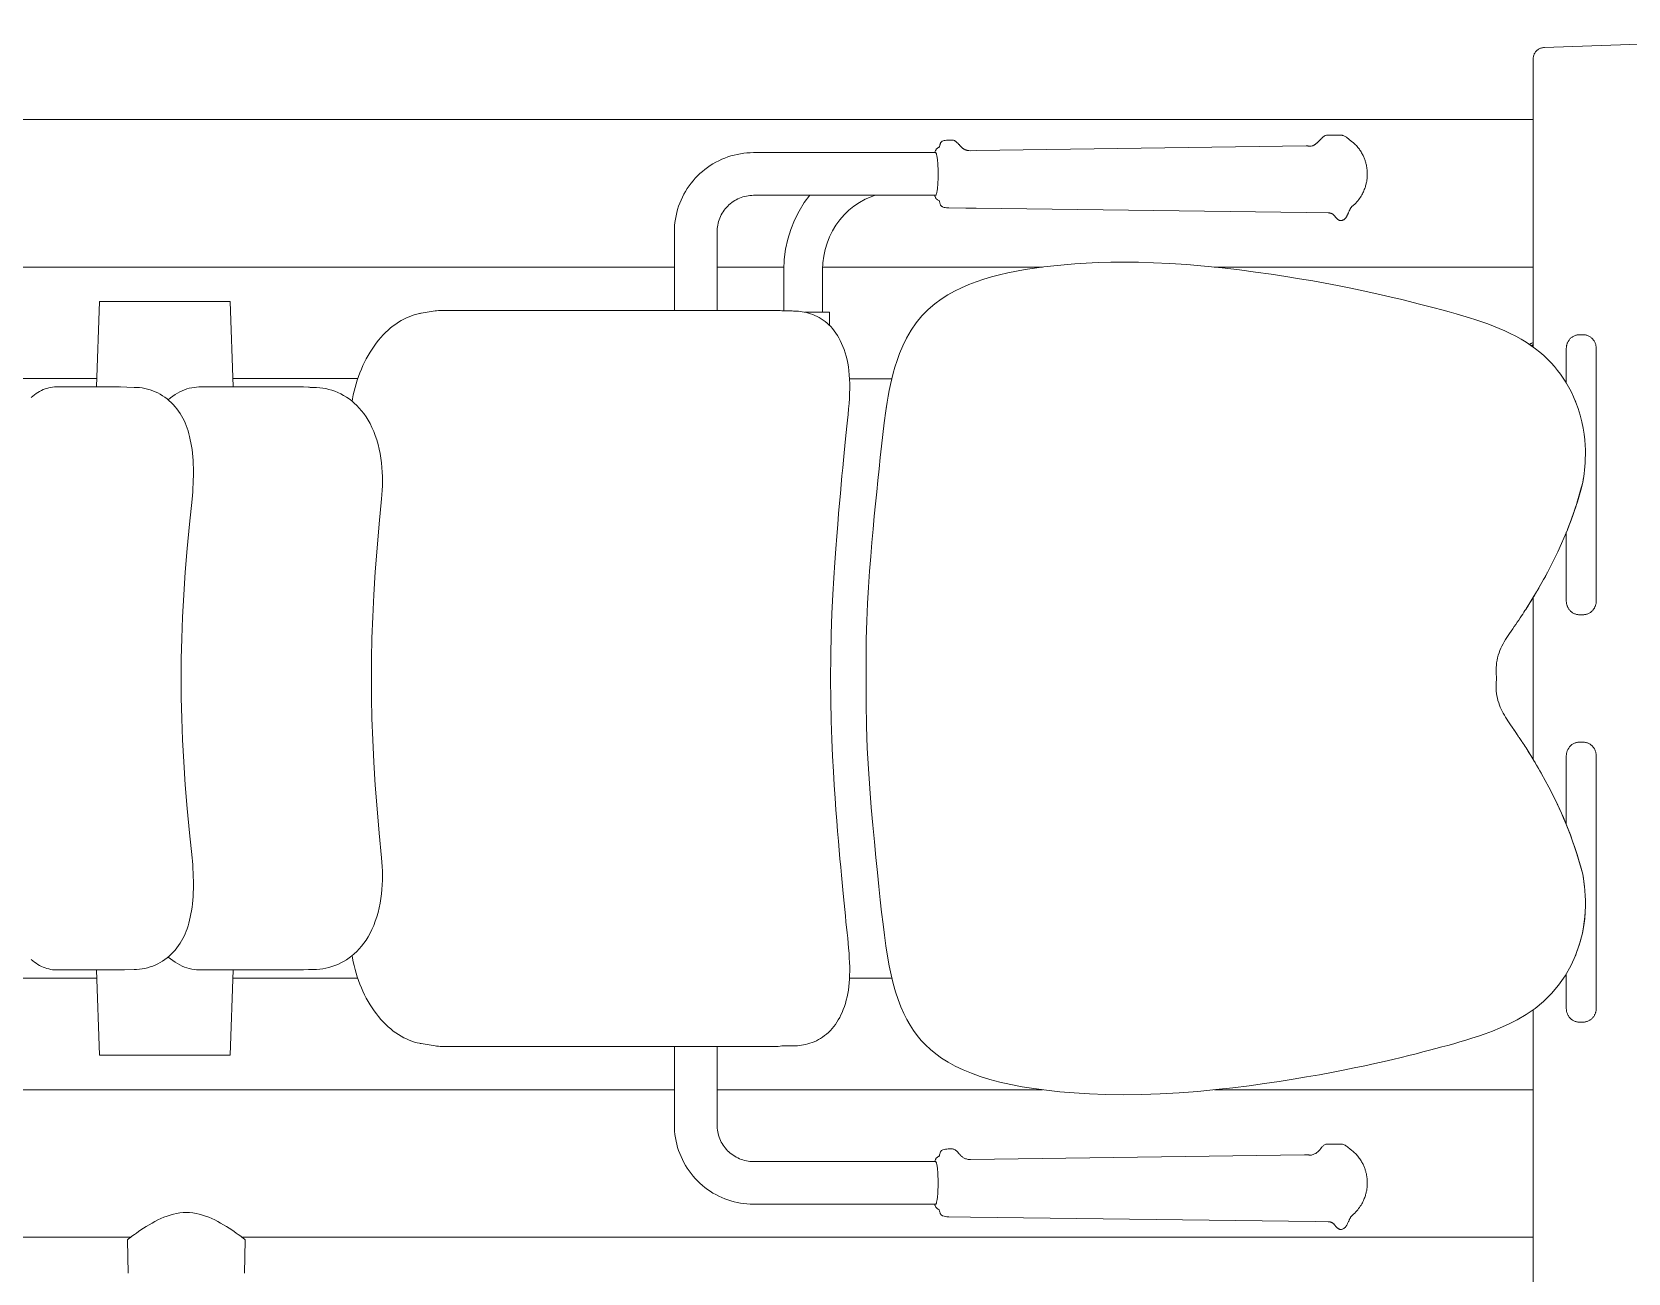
# Model space of a CAD drawing. Header units: centimetres. Extents: x 118932 to 154602, y -32682 to -23521.
# Drawn here: x 129644.9 to 129727.1, y -28450.7 to -28386.8 of the extents above; entities that cross this region are included whole.
import ezdxf

# ---------------------------------------------------------------- set-up
doc = ezdxf.new("R2010")
doc.units = ezdxf.units.CM
doc.header["$LTSCALE"] = 50
doc.header["$MEASUREMENT"] = 0
doc.layers.add('GEN_02_TF_Mobilya', color=7, linetype='Continuous', lineweight=5, true_color=0x745e3d)

# ---------------------------------------------------------------- blocks, each defined once
blk = doc.blocks.new('apor aletleri 8')
at = {"layer": 'GEN_02_TF_Mobilya'}
for p, q in [((-15.416, 13.794, -0.003), (-15.425, 13.792, -0.003)), ((4.104, 13.919, -0.003), (4.103, 13.918, -0.003)), ((-29.236, 7.3, -0.003), (-144.18, 7.302, -0.003)), ((-23.589, 7.3, -0.003), (-27.036, 7.3, -0.003)), ((-10.259, 7.3, -0.003), (-21.589, 7.3, -0.003)), ((15.017, 7.3, -0.003), (-1.42, 7.3, -0.003)), ((15.017, 3.246, -0.003), (14.963, 3.215, -0.003)), ((-58.997, 1.551, -0.003), (-144.18, 1.552, -0.003)), ((-57.765, 1.124, -0.003), (-57.781, 1.125, -0.003)), ((-45.549, 1.551, -0.003), (-51.98, 1.551, -0.003)), ((-51, 1.125, -0.003), (-51.066, 1.126, -0.003)), ((-18.026, 1.55, -0.003), (-20.209, 1.55, -0.003)), ((17.184, 0.407, -0.003), (17.208, 0.351, -0.003)), ((17.573, -3.807, -0.003), (17.573, -3.807, -0.003)), ((15.017, -9.727, -0.003), (15.017, -18.072, -0.003)), ((14.228, -16.843, -0.003), (14.303, -16.954, -0.003)), ((14.366, -17.047, -0.003), (14.298, -16.947, -0.003)), ((14.429, -17.142, -0.003), (14.36, -17.039, -0.003)), ((14.466, -17.197, -0.003), (14.515, -17.272, -0.003)), ((-59.001, -29.349, -0.003), (-144.18, -29.348, -0.003)), ((-57.765, -28.922, -0.003), (-57.781, -28.922, -0.003)), ((-53.676, -28.924, -0.003), (-53.606, -28.922, -0.003)), ((-45.549, -29.349, -0.003), (-51.985, -29.349, -0.003)), ((-51.001, -28.922, -0.003), (-51.067, -28.924, -0.003)), ((-18.026, -29.349, -0.003), (-20.209, -29.349, -0.003)), ((-57.615, -33.323, -0.003), (-58.024, -33.323, -0.003)), ((-57.533, -33.323, -0.003), (-57.635, -33.323, -0.003)), ((-57.565, -33.323, -0.003), (-57.562, -33.323, -0.003)), ((-10.257, -35.099, -0.003), (-27.036, -35.099, -0.003)), ((15.017, -35.099, -0.003), (-1.41, -35.099, -0.003)), ((3.6, -38.462, -0.003), (3.573, -38.468, -0.003)), ((15.017, -42.699, -0.003), (-51.515, -42.698, -0.003)), ((5.11, -42.299, -0.003), (5.11, -42.299, -0.003)), ((-51.348, -42.85, -0.003), (-51.387, -44.548, -0.003))]:
    blk.add_line(p, q, dxfattribs=at)
at = {"layer": 'GEN_02_TF_Mobilya', "elevation": -0.003, "flags": 128}
for points in [[(38.579, 19.422), (15.607, 18.62), (15.579, 18.619), (15.541, 18.615), (15.504, 18.609), (15.467, 18.601), (15.43, 18.591), (15.393, 18.579), (15.357, 18.564), (15.322, 18.546), (15.288, 18.526), (15.255, 18.504), (15.224, 18.48), (15.194, 18.453), (15.166, 18.425), (15.141, 18.394), (15.117, 18.362), (15.096, 18.328), (15.077, 18.292), (15.061, 18.256), (15.047, 18.218), (15.036, 18.18), (15.028, 18.142), (15.022, 18.103), (15.018, 18.065), (15.017, 18.029), (15.017, 3.178)], [(-146.731, 14.902), (15.017, 14.9)], [(4.666, 14.103), (4.558, 14.103), (4.451, 14.102), (4.414, 14.101), (4.388, 14.1), (4.361, 14.096), (4.335, 14.089), (4.31, 14.08), (4.286, 14.07), (4.264, 14.058), (4.243, 14.045), (4.223, 14.031), (4.203, 14.015), (4.184, 13.999), (4.165, 13.981), (4.144, 13.961), (4.121, 13.938), (4.103, 13.918), (4.093, 13.908), (4.084, 13.9), (4.052, 13.871)], [(5.664, 10.402), (5.766, 10.493), (5.823, 10.547), (5.877, 10.603), (5.93, 10.661), (5.979, 10.719), (6.026, 10.779), (6.07, 10.839), (6.112, 10.9), (6.15, 10.96), (6.184, 11.018), (6.216, 11.075), (6.245, 11.131), (6.271, 11.186), (6.295, 11.24), (6.317, 11.294), (6.337, 11.345), (6.354, 11.396), (6.371, 11.445), (6.385, 11.493), (6.398, 11.54), (6.41, 11.586), (6.42, 11.632), (6.43, 11.676), (6.438, 11.721), (6.445, 11.764), (6.451, 11.805), (6.456, 11.844), (6.46, 11.881), (6.463, 11.915), (6.466, 11.947), (6.468, 11.979), (6.469, 12.009), (6.47, 12.04), (6.471, 12.07), (6.471, 12.1), (6.471, 12.129), (6.47, 12.158), (6.47, 12.186), (6.468, 12.215), (6.466, 12.244), (6.464, 12.274), (6.462, 12.305), (6.458, 12.337), (6.454, 12.371), (6.45, 12.407), (6.444, 12.445), (6.437, 12.484), (6.43, 12.523), (6.422, 12.562), (6.413, 12.601), (6.403, 12.641), (6.393, 12.681), (6.381, 12.721), (6.369, 12.762), (6.355, 12.803), (6.34, 12.844), (6.325, 12.886), (6.308, 12.929), (6.29, 12.972), (6.27, 13.015), (6.25, 13.059), (6.227, 13.103), (6.204, 13.147), (6.178, 13.193), (6.15, 13.239), (6.122, 13.285), (6.091, 13.331), (6.06, 13.376), (6.026, 13.421), (5.987, 13.471), (5.947, 13.519), (5.908, 13.563), (5.867, 13.608), (5.819, 13.656), (5.766, 13.707), (5.641, 13.796), (5.604, 13.824), (5.572, 13.85), (5.542, 13.875), (5.511, 13.901), (5.482, 13.926), (5.452, 13.951), (5.422, 13.974), (5.392, 13.997), (5.361, 14.017), (5.33, 14.036), (5.299, 14.053), (5.267, 14.068), (5.234, 14.08), (5.201, 14.089), (5.167, 14.096), (5.131, 14.099), (5.111, 14.1), (4.998, 14.1), (4.886, 14.101), (4.775, 14.102), (4.714, 14.102), (4.631, 14.103), (4.53, 14.102), (4.451, 14.102)], [(-29.236, 5.071), (-29.236, 9.1), (-29.232, 9.27), (-29.222, 9.439), (-29.204, 9.608), (-29.18, 9.776), (-29.149, 9.943), (-29.111, 10.108), (-29.066, 10.271), (-29.014, 10.433), (-28.956, 10.592), (-28.892, 10.749), (-28.821, 10.903), (-28.743, 11.053), (-28.66, 11.201), (-28.571, 11.344), (-28.476, 11.484), (-28.375, 11.62), (-28.268, 11.752), (-28.157, 11.879), (-28.04, 12.001), (-27.918, 12.118), (-27.792, 12.23), (-27.661, 12.337), (-27.526, 12.438), (-27.387, 12.534), (-27.244, 12.623), (-27.097, 12.707), (-26.948, 12.784), (-26.795, 12.856), (-26.639, 12.92), (-26.481, 12.979), (-26.321, 13.03), (-26.158, 13.075), (-25.994, 13.113), (-25.829, 13.145), (-25.662, 13.169), (-25.494, 13.186), (-25.326, 13.197), (-25.158, 13.2), (-15.779, 13.2), (-15.77, 13.198), (-15.761, 13.191), (-15.752, 13.179), (-15.743, 13.162), (-15.735, 13.14), (-15.727, 13.114), (-15.719, 13.084), (-15.711, 13.049), (-15.703, 13.01), (-15.696, 12.967), (-15.689, 12.921), (-15.683, 12.87), (-15.677, 12.817), (-15.671, 12.76), (-15.666, 12.7), (-15.662, 12.646), (-15.659, 12.59), (-15.655, 12.532), (-15.653, 12.473), (-15.65, 12.413), (-15.648, 12.352), (-15.647, 12.29), (-15.645, 12.227), (-15.645, 12.164), (-15.645, 12.1), (-15.645, 12.022), (-15.646, 11.944), (-15.648, 11.866), (-15.65, 11.79), (-15.653, 11.716), (-15.657, 11.643), (-15.661, 11.573), (-15.666, 11.506), (-15.671, 11.441), (-15.677, 11.38), (-15.684, 11.322), (-15.691, 11.269), (-15.698, 11.22), (-15.706, 11.175), (-15.714, 11.135), (-15.723, 11.1), (-15.732, 11.07), (-15.741, 11.045), (-15.75, 11.025), (-15.76, 11.011), (-15.769, 11.003), (-15.779, 11), (-25.158, 11), (-25.251, 10.998), (-25.343, 10.991), (-25.435, 10.98), (-25.526, 10.964), (-25.616, 10.943), (-25.705, 10.918), (-25.793, 10.888), (-25.879, 10.855), (-25.963, 10.817), (-26.046, 10.774), (-26.126, 10.728), (-26.204, 10.678), (-26.279, 10.624), (-26.352, 10.567), (-26.422, 10.506), (-26.488, 10.441), (-26.552, 10.373), (-26.612, 10.303), (-26.668, 10.229), (-26.721, 10.153), (-26.77, 10.074), (-26.815, 9.993), (-26.857, 9.91), (-26.894, 9.825), (-26.927, 9.738), (-26.955, 9.65), (-26.98, 9.56), (-27, 9.47), (-27.015, 9.378), (-27.027, 9.286), (-27.033, 9.193), (-27.036, 9.1), (-27.036, 5.071)], [(-15.82, 13.2), (-15.812, 13.227), (-15.802, 13.254), (-15.792, 13.279), (-15.78, 13.304), (-15.768, 13.328), (-15.753, 13.35), (-15.738, 13.372), (-15.72, 13.393), (-15.7, 13.413), (-15.679, 13.431), (-15.655, 13.448), (-15.63, 13.463), (-15.603, 13.476), (-15.581, 13.484), (-15.573, 13.524), (-15.564, 13.564), (-15.555, 13.598), (-15.545, 13.628), (-15.536, 13.654), (-15.527, 13.677), (-15.518, 13.698), (-15.508, 13.716), (-15.497, 13.733), (-15.486, 13.748), (-15.472, 13.763), (-15.457, 13.775), (-15.44, 13.786), (-15.425, 13.792), (-15.425, 13.792), (-15.387, 13.806), (-15.332, 13.822), (-15.276, 13.834), (-15.217, 13.843), (-15.156, 13.848), (-15.099, 13.85), (-15.084, 13.85), (-15.021, 13.849), (-14.989, 13.849), (-14.932, 13.85), (-14.923, 13.85), (-14.897, 13.849), (-14.871, 13.844), (-14.847, 13.838), (-14.824, 13.83), (-14.802, 13.821), (-14.783, 13.811), (-14.765, 13.8), (-14.748, 13.789), (-14.733, 13.777), (-14.718, 13.765), (-14.703, 13.753), (-14.689, 13.74), (-14.675, 13.726), (-14.66, 13.712), (-14.652, 13.703), (-14.641, 13.691), (-14.641, 13.691)], [(-14.629, 13.678), (-14.635, 13.684), (-14.638, 13.687), (-14.64, 13.689), (-14.641, 13.69), (-14.64, 13.689)], [(3.498, 13.535), (3.488, 13.536), (3.478, 13.537), (3.467, 13.538), (3.455, 13.54), (3.442, 13.541), (3.427, 13.542), (3.411, 13.543), (3.395, 13.544), (3.378, 13.545), (3.36, 13.546), (3.341, 13.547), (3.323, 13.548), (-13.692, 13.306), (-13.99, 13.302), (-14.062, 13.305), (-14.098, 13.309), (-14.099, 13.309), (-14.098, 13.309), (-14.123, 13.313), (-14.145, 13.318), (-14.167, 13.323), (-14.186, 13.328), (-14.204, 13.334), (-14.219, 13.339), (-14.233, 13.344), (-14.246, 13.349), (-14.259, 13.355), (-14.27, 13.36), (-14.282, 13.366), (-14.293, 13.372), (-14.306, 13.379), (-14.319, 13.387), (-14.333, 13.397), (-14.348, 13.407), (-14.364, 13.419), (-14.381, 13.433), (-14.399, 13.447), (-14.417, 13.463), (-14.435, 13.48), (-14.454, 13.497), (-14.472, 13.515), (-14.49, 13.533), (-14.508, 13.551), (-14.525, 13.569), (-14.566, 13.612), (-14.578, 13.625), (-14.631, 13.68)], [(4.084, 13.9), (4.062, 13.88), (4.052, 13.871), (4.051, 13.87), (4.045, 13.864), (4.032, 13.851), (4.019, 13.838), (3.993, 13.812), (3.979, 13.798), (3.965, 13.783), (3.95, 13.769), (3.935, 13.754), (3.92, 13.739), (3.904, 13.725), (3.888, 13.71), (3.871, 13.695), (3.854, 13.681), (3.837, 13.666), (3.819, 13.652), (3.801, 13.639), (3.783, 13.626), (3.766, 13.614), (3.749, 13.604), (3.734, 13.594), (3.718, 13.585), (3.704, 13.577), (3.69, 13.57), (3.676, 13.564), (3.663, 13.559), (3.651, 13.554), (3.638, 13.549), (3.625, 13.545), (3.624, 13.545), (3.575, 13.532)], [(-23.594, 5.039), (-23.594, 7.175), (-23.572, 7.7), (-23.505, 8.221), (-23.395, 8.733), (-23.241, 9.233), (-23.047, 9.718), (-22.812, 10.183), (-22.538, 10.624), (-22.258, 11)], [(-21.594, 4.975), (-21.594, 7.175), (-21.58, 7.522), (-21.537, 7.866), (-21.466, 8.205), (-21.367, 8.536), (-21.241, 8.857), (-21.089, 9.166), (-20.911, 9.46), (-20.71, 9.737), (-20.487, 9.994), (-20.242, 10.231), (-19.979, 10.444), (-19.698, 10.633), (-19.403, 10.796), (-19.095, 10.931), (-18.887, 11)], [(-15.425, 10.408), (-15.426, 10.408), (-15.444, 10.417), (-15.462, 10.429), (-15.478, 10.443), (-15.491, 10.459), (-15.503, 10.476), (-15.514, 10.495), (-15.524, 10.516), (-15.534, 10.539), (-15.543, 10.566), (-15.553, 10.596), (-15.562, 10.632), (-15.572, 10.673), (-15.581, 10.717), (-15.612, 10.729), (-15.642, 10.744), (-15.671, 10.763), (-15.696, 10.784), (-15.719, 10.807), (-15.739, 10.83), (-15.756, 10.854), (-15.771, 10.879), (-15.785, 10.905), (-15.796, 10.932), (-15.807, 10.96), (-15.817, 10.99), (-15.82, 11)], [(-15.416, 10.406), (-15.425, 10.408), (-15.387, 10.394), (-15.332, 10.378), (-15.276, 10.366), (-15.217, 10.357), (-15.156, 10.352), (-15.099, 10.351), (-14.213, 10.341), (-13.692, 10.334), (3.322, 10.113), (4.451, 10.098), (4.475, 10.097), (4.499, 10.096), (4.522, 10.093), (4.545, 10.089), (4.566, 10.084), (4.586, 10.079), (4.605, 10.072), (4.623, 10.065), (4.639, 10.058), (4.655, 10.05), (4.67, 10.042), (4.683, 10.033), (4.696, 10.024), (4.708, 10.015), (4.72, 10.006), (4.73, 9.996), (4.741, 9.987), (4.751, 9.977), (4.761, 9.967), (4.77, 9.956), (4.78, 9.946), (4.789, 9.935), (4.799, 9.924), (4.808, 9.912), (4.818, 9.9), (4.847, 9.864), (4.856, 9.852), (4.866, 9.84), (4.875, 9.829), (4.885, 9.819), (4.894, 9.809), (4.903, 9.799), (4.913, 9.789), (4.922, 9.78), (4.932, 9.771), (4.942, 9.763), (4.952, 9.755), (4.963, 9.747), (4.974, 9.74), (4.985, 9.733), (4.997, 9.727), (5.009, 9.721), (5.021, 9.716), (5.035, 9.711), (5.048, 9.707), (5.063, 9.704), (5.078, 9.702), (5.094, 9.701), (5.11, 9.7), (5.111, 9.7), (5.117, 9.7), (5.142, 9.702), (5.167, 9.706), (5.19, 9.712), (5.213, 9.721), (5.234, 9.73), (5.253, 9.741), (5.27, 9.753), (5.287, 9.766), (5.303, 9.78), (5.318, 9.794), (5.332, 9.81), (5.346, 9.826), (5.36, 9.843), (5.373, 9.861), (5.385, 9.88), (5.397, 9.898), (5.408, 9.917), (5.42, 9.937), (5.43, 9.957), (5.441, 9.977), (5.452, 9.998), (5.462, 10.019), (5.472, 10.04), (5.482, 10.061), (5.491, 10.082), (5.5, 10.102), (5.509, 10.122), (5.533, 10.178), (5.541, 10.195), (5.548, 10.212), (5.556, 10.228), (5.563, 10.243), (5.57, 10.258), (5.578, 10.273), (5.586, 10.288), (5.594, 10.303), (5.603, 10.318), (5.613, 10.334), (5.623, 10.35), (5.634, 10.366), (5.646, 10.381), (5.659, 10.397), (5.664, 10.402), (5.664, 10.402)], [(17.623, -3.49), (17.573, -3.807), (17.574, -3.803), (17.599, -3.652), (17.623, -3.495), (17.644, -3.331), (17.664, -3.159), (17.681, -2.978), (17.695, -2.785), (17.705, -2.58), (17.71, -2.36), (17.709, -2.123), (17.699, -1.869), (17.679, -1.597), (17.646, -1.305), (17.596, -0.992), (17.529, -0.666), (17.441, -0.328), (17.337, 0.005), (17.222, 0.316), (17.098, 0.61), (16.969, 0.882), (16.836, 1.133), (16.701, 1.363), (16.565, 1.577), (16.426, 1.778), (16.279, 1.974), (16.118, 2.172), (15.944, 2.366), (15.761, 2.555), (15.565, 2.738), (15.357, 2.917), (15.136, 3.091), (14.901, 3.261), (14.652, 3.426), (14.391, 3.584), (14.119, 3.736), (13.84, 3.878), (13.556, 4.012), (13.269, 4.138), (12.978, 4.256), (12.681, 4.369), (12.377, 4.477), (12.063, 4.583), (11.737, 4.687), (11.4, 4.79), (11.05, 4.892), (10.685, 4.994), (10.307, 5.097), (9.916, 5.202), (9.511, 5.308), (9.09, 5.416), (8.648, 5.528), (8.184, 5.642), (7.697, 5.758), (7.188, 5.875), (6.657, 5.994), (6.105, 6.113), (5.53, 6.232), (4.932, 6.35), (4.308, 6.468), (3.657, 6.586), (2.977, 6.703), (2.265, 6.818), (1.516, 6.933), (0.717, 7.046), (-0.123, 7.155), (-1.008, 7.258), (-1.915, 7.35), (-2.825, 7.428), (-3.712, 7.488), (-4.54, 7.528), (-5.32, 7.551), (-6.052, 7.559), (-6.741, 7.553), (-7.395, 7.535), (-8.012, 7.506), (-8.598, 7.468), (-9.156, 7.422), (-9.689, 7.369), (-10.197, 7.309), (-10.684, 7.242), (-11.152, 7.17), (-11.606, 7.089), (-12.047, 7), (-12.476, 6.902), (-12.892, 6.793), (-13.295, 6.673), (-13.687, 6.542), (-14.069, 6.396), (-14.441, 6.236), (-14.799, 6.061), (-15.148, 5.867), (-15.486, 5.653), (-15.821, 5.409), (-16.16, 5.117), (-16.483, 4.788), (-16.776, 4.43), (-17.038, 4.048), (-17.27, 3.643), (-17.467, 3.238), (-17.629, 2.848), (-17.761, 2.481), (-17.866, 2.148), (-17.954, 1.836), (-18.03, 1.536), (-18.098, 1.242), (-18.16, 0.945), (-18.217, 0.643), (-18.27, 0.335), (-18.321, 0.017)], [(-59.012, 1.126), (-58.857, 5.527), (-56.441, 5.527), (-56.131, 5.527), (-55.811, 5.527), (-55.486, 5.527), (-55.162, 5.527), (-54.842, 5.527), (-54.685, 5.527), (-53.956, 5.527), (-53.7, 5.526), (-52.118, 5.526), (-51.966, 1.126)], [(-57.872, 5.527), (-57.703, 5.527), (-57.503, 5.527), (-57.391, 5.527), (-57.147, 5.527), (-57.016, 5.527), (-56.738, 5.527)], [(-42.375, -32.702), (-42.336, -32.71), (-42.297, -32.717), (-42.279, -32.72), (-42.279, -32.72), (-41.554, -32.84), (-41.554, -32.84), (-41.493, -32.849), (-41.394, -32.86), (-41.294, -32.867), (-41.206, -32.869), (-25.603, -32.869), (-25.03, -32.869), (-24.481, -32.869), (-23.964, -32.869), (-23.88, -32.866), (-23.79, -32.856), (-23.7, -32.839), (-23.695, -32.838), (-23.182, -32.838), (-23.15, -32.838), (-23.073, -32.836), (-22.989, -32.833), (-22.896, -32.828), (-22.797, -32.819), (-22.692, -32.806), (-22.584, -32.788), (-22.473, -32.766), (-22.361, -32.738), (-22.249, -32.705), (-22.137, -32.667), (-22.025, -32.623), (-21.916, -32.573), (-21.807, -32.517), (-21.7, -32.455), (-21.595, -32.387), (-21.491, -32.311), (-21.39, -32.23), (-21.292, -32.141), (-21.197, -32.047), (-21.106, -31.948), (-21.019, -31.843), (-20.937, -31.733), (-20.859, -31.619), (-20.786, -31.499), (-20.716, -31.375), (-20.65, -31.245), (-20.588, -31.109), (-20.529, -30.965), (-20.475, -30.815), (-20.424, -30.655), (-20.377, -30.489), (-20.335, -30.315), (-20.299, -30.138), (-20.27, -29.961), (-20.245, -29.781), (-20.226, -29.596), (-20.211, -29.403), (-20.203, -29.2), (-20.199, -28.989), (-20.201, -28.768), (-20.208, -28.539), (-20.22, -28.302), (-20.236, -28.059), (-20.255, -27.809), (-20.278, -27.551), (-20.304, -27.286), (-20.331, -27.012), (-20.391, -26.436), (-20.422, -26.132), (-20.454, -25.816), (-20.487, -25.489), (-20.521, -25.148), (-20.555, -24.794), (-20.59, -24.423), (-20.627, -24.036), (-20.664, -23.63), (-20.702, -23.204), (-20.742, -22.755), (-20.782, -22.281), (-20.823, -21.778), (-20.866, -21.245), (-20.909, -20.674), (-20.953, -20.064), (-20.997, -19.404), (-21.041, -18.691), (-21.083, -17.909), (-21.122, -17.046), (-21.155, -16.093), (-21.179, -15.036), (-21.187, -13.9), (-21.179, -12.74), (-21.153, -11.622), (-21.114, -10.555), (-21.066, -9.57), (-21.017, -8.708), (-20.966, -7.932), (-20.916, -7.22), (-20.867, -6.567), (-20.818, -5.961), (-20.772, -5.397), (-20.726, -4.87), (-20.682, -4.374), (-20.64, -3.907), (-20.599, -3.465), (-20.559, -3.046), (-20.52, -2.647), (-20.482, -2.267), (-20.446, -1.904), (-20.411, -1.556), (-20.376, -1.223), (-20.343, -0.902), (-20.311, -0.593), (-20.282, -0.296), (-20.256, -0.009), (-20.235, 0.267), (-20.218, 0.533), (-20.206, 0.791), (-20.2, 1.041), (-20.2, 1.284), (-20.207, 1.518), (-20.221, 1.742), (-20.241, 1.955), (-20.268, 2.154), (-20.3, 2.344), (-20.337, 2.528), (-20.381, 2.706), (-20.431, 2.882), (-20.487, 3.052), (-20.548, 3.215), (-20.614, 3.37), (-20.684, 3.515), (-20.757, 3.652), (-20.834, 3.781), (-20.915, 3.903), (-21, 4.019), (-21.088, 4.129), (-21.18, 4.231), (-21.274, 4.326), (-21.368, 4.412), (-21.464, 4.492), (-21.562, 4.566), (-21.664, 4.635), (-21.771, 4.698), (-21.879, 4.757), (-21.99, 4.809), (-22.102, 4.855), (-22.213, 4.895), (-22.324, 4.929), (-22.433, 4.958), (-22.539, 4.981), (-22.644, 5), (-22.745, 5.014), (-22.842, 5.025), (-22.934, 5.032), (-23.02, 5.036), (-23.1, 5.038), (-23.173, 5.039), (-23.694, 5.039), (-23.699, 5.041), (-23.789, 5.058), (-23.88, 5.067), (-23.964, 5.07), (-24.481, 5.07), (-25.03, 5.07), (-25.603, 5.07), (-28.858, 5.07), (-41.206, 5.07), (-41.29, 5.069), (-41.386, 5.063), (-41.483, 5.052), (-41.553, 5.042), (-42.279, 4.922)], [(-22.513, 4.975), (-21.244, 4.975), (-21.244, 4.296)], [(-42.374, 4.904), (-42.336, 4.912), (-42.297, 4.919), (-42.279, 4.922), (-42.364, 4.906), (-42.498, 4.876), (-42.634, 4.839), (-42.771, 4.794), (-42.908, 4.742), (-43.044, 4.683), (-43.181, 4.615), (-43.317, 4.541), (-43.453, 4.458), (-43.588, 4.368), (-43.721, 4.27), (-43.853, 4.165), (-43.983, 4.052), (-44.111, 3.932), (-44.236, 3.805), (-44.358, 3.672), (-44.477, 3.532), (-44.592, 3.386), (-44.703, 3.234), (-44.811, 3.078), (-44.914, 2.916), (-45.013, 2.749), (-45.108, 2.578), (-45.197, 2.403), (-45.282, 2.225), (-45.362, 2.043), (-45.437, 1.858), (-45.507, 1.671), (-45.572, 1.482), (-45.632, 1.29), (-45.687, 1.097), (-45.736, 0.903), (-45.78, 0.709), (-45.819, 0.514), (-45.841, 0.387)], [(15.017, 3.423), (14.858, 3.336), (14.82, 3.314)], [(14.823, 3.311), (14.902, 3.357), (15.017, 3.419)], [(14.913, 3.25), (14.967, 3.281), (15.017, 3.308)], [(16.726, -6.367), (16.726, -9.9), (16.726, -9.933), (16.728, -9.966), (16.732, -9.998), (16.737, -10.03), (16.743, -10.062), (16.75, -10.093), (16.758, -10.123), (16.768, -10.153), (16.779, -10.183), (16.791, -10.211), (16.804, -10.24), (16.819, -10.268), (16.836, -10.296), (16.854, -10.324), (16.873, -10.351), (16.894, -10.377), (16.916, -10.402), (16.941, -10.427), (16.966, -10.451), (16.993, -10.474), (17.022, -10.495), (17.052, -10.515), (17.083, -10.533), (17.115, -10.55), (17.148, -10.564), (17.182, -10.577), (17.217, -10.589), (17.252, -10.598), (17.287, -10.605), (17.323, -10.61), (17.359, -10.613), (17.395, -10.614), (17.595, -10.614), (17.63, -10.613), (17.665, -10.61), (17.7, -10.605), (17.735, -10.598), (17.77, -10.59), (17.804, -10.579), (17.837, -10.567), (17.87, -10.552), (17.902, -10.536), (17.933, -10.518), (17.963, -10.499), (17.991, -10.478), (18.019, -10.456), (18.045, -10.432), (18.069, -10.408), (18.092, -10.382), (18.114, -10.356), (18.133, -10.329), (18.152, -10.302), (18.169, -10.274), (18.184, -10.245), (18.199, -10.216), (18.211, -10.186), (18.223, -10.156), (18.233, -10.126), (18.242, -10.095), (18.249, -10.064), (18.255, -10.032), (18.26, -9.999), (18.264, -9.967), (18.266, -9.933), (18.267, -9.9), (18.267, 3.1), (18.266, 3.136), (18.263, 3.171), (18.259, 3.206), (18.254, 3.241), (18.247, 3.275), (18.238, 3.308), (18.228, 3.34), (18.217, 3.373), (18.204, 3.404), (18.189, 3.435), (18.173, 3.466), (18.156, 3.496), (18.136, 3.526), (18.115, 3.554), (18.093, 3.582), (18.068, 3.609), (18.042, 3.635), (18.014, 3.66), (17.985, 3.684), (17.954, 3.705), (17.922, 3.725), (17.888, 3.744), (17.854, 3.76), (17.818, 3.774), (17.782, 3.786), (17.745, 3.796), (17.708, 3.804), (17.67, 3.81), (17.633, 3.813), (17.595, 3.814), (17.395, 3.814), (17.359, 3.813), (17.323, 3.81), (17.286, 3.805), (17.251, 3.798), (17.215, 3.788), (17.18, 3.777), (17.146, 3.764), (17.113, 3.749), (17.081, 3.732), (17.049, 3.713), (17.019, 3.693), (16.989, 3.671), (16.962, 3.647), (16.935, 3.622), (16.911, 3.596), (16.888, 3.57), (16.867, 3.542), (16.848, 3.515), (16.83, 3.486), (16.814, 3.458), (16.799, 3.429), (16.786, 3.401), (16.775, 3.372), (16.765, 3.343), (16.756, 3.314), (16.748, 3.285), (16.741, 3.255), (16.736, 3.224), (16.731, 3.193), (16.728, 3.162), (16.726, 3.131), (16.726, 3.1), (16.726, 1.321)], [(-59.377, -28.922), (-59.447, -28.924), (-57.848, -28.924), (-57.781, -28.923), (-57.765, -28.922), (-57.574, -28.913), (-57.066, -28.899), (-56.943, -28.896), (-56.802, -28.886), (-56.662, -28.868), (-56.523, -28.843), (-56.385, -28.811), (-56.249, -28.772), (-56.114, -28.725), (-55.983, -28.672), (-55.854, -28.612), (-55.728, -28.545), (-55.605, -28.471), (-55.487, -28.391), (-55.372, -28.305), (-55.261, -28.213), (-55.155, -28.115), (-55.054, -28.012), (-54.957, -27.903), (-54.865, -27.789), (-54.78, -27.672), (-54.7, -27.552), (-54.628, -27.432), (-54.561, -27.31), (-54.5, -27.188), (-54.444, -27.063), (-54.391, -26.933), (-54.341, -26.798), (-54.295, -26.658), (-54.252, -26.512), (-54.212, -26.361), (-54.176, -26.203), (-54.143, -26.04), (-54.114, -25.87), (-54.089, -25.695), (-54.067, -25.513), (-54.049, -25.326), (-54.035, -25.134), (-54.024, -24.938), (-54.018, -24.737), (-54.015, -24.534), (-54.016, -24.33), (-54.021, -24.125), (-54.029, -23.92), (-54.04, -23.716), (-54.054, -23.515), (-54.071, -23.319), (-54.089, -23.138), (-54.221, -21.855), (-54.338, -20.601), (-54.436, -19.382), (-54.516, -18.201), (-54.577, -17.061), (-54.619, -15.962), (-54.643, -14.902), (-54.651, -13.899), (-54.643, -12.894), (-54.619, -11.835), (-54.576, -10.735), (-54.516, -9.595), (-54.436, -8.414), (-54.338, -7.195), (-54.221, -5.942), (-54.089, -4.66), (-54.071, -4.478), (-54.054, -4.281), (-54.04, -4.08), (-54.029, -3.877), (-54.021, -3.672), (-54.016, -3.467), (-54.015, -3.262), (-54.018, -3.06), (-54.024, -2.859), (-54.035, -2.663), (-54.049, -2.471), (-54.067, -2.284), (-54.089, -2.102), (-54.114, -1.927), (-54.143, -1.757), (-54.176, -1.594), (-54.212, -1.437), (-54.252, -1.285), (-54.295, -1.139), (-54.341, -0.999), (-54.391, -0.864), (-54.444, -0.734), (-54.5, -0.61), (-54.561, -0.487), (-54.628, -0.366), (-54.7, -0.245), (-54.78, -0.125), (-54.865, -0.008), (-54.957, 0.105), (-55.054, 0.214), (-55.155, 0.317), (-55.261, 0.415), (-55.372, 0.507), (-55.486, 0.593), (-55.605, 0.673), (-55.728, 0.747), (-55.853, 0.814), (-55.982, 0.874), (-56.114, 0.928), (-56.248, 0.974), (-56.385, 1.014), (-56.522, 1.046), (-56.662, 1.07), (-56.802, 1.088), (-56.943, 1.098), (-57.066, 1.101), (-57.828, 1.126), (-57.847, 1.127), (-61.057, 1.127), (-61.077, 1.126), (-61.176, 1.122), (-61.273, 1.112), (-61.37, 1.097), (-61.467, 1.077), (-61.563, 1.051), (-61.658, 1.02), (-61.753, 0.984), (-61.847, 0.942), (-61.94, 0.895), (-62.031, 0.842), (-62.121, 0.784), (-62.209, 0.721), (-62.294, 0.654), (-62.377, 0.582)], [(-62.377, -28.38), (-62.295, -28.451), (-62.209, -28.518), (-62.122, -28.581), (-62.032, -28.639), (-61.94, -28.692), (-61.847, -28.739), (-61.753, -28.781), (-61.658, -28.818), (-61.563, -28.849), (-61.467, -28.874), (-61.371, -28.894), (-61.274, -28.91), (-61.176, -28.919), (-61.078, -28.924), (-61.057, -28.924), (-59.447, -28.924)], [(-55.317, -28.259), (-55.201, -28.354), (-55.083, -28.443), (-54.964, -28.524), (-54.843, -28.598), (-54.721, -28.664), (-54.598, -28.723), (-54.475, -28.773), (-54.351, -28.817), (-54.227, -28.852), (-54.104, -28.881), (-53.983, -28.902), (-53.863, -28.916), (-53.745, -28.923), (-53.681, -28.924), (-51.001, -28.924), (-48.465, -28.924), (-48.449, -28.924), (-48.419, -28.924), (-48.389, -28.923), (-48.35, -28.921), (-48.085, -28.908), (-48.039, -28.905), (-47.994, -28.899), (-47.808, -28.899), (-47.668, -28.895), (-47.507, -28.884), (-47.348, -28.864), (-47.189, -28.835), (-47.032, -28.798), (-46.877, -28.752), (-46.723, -28.698), (-46.572, -28.636), (-46.423, -28.565), (-46.277, -28.486), (-46.134, -28.399), (-45.995, -28.304), (-45.86, -28.2), (-45.728, -28.088), (-45.599, -27.967), (-45.474, -27.836), (-45.353, -27.695), (-45.236, -27.545), (-45.123, -27.384), (-45.016, -27.212), (-44.914, -27.029), (-44.817, -26.836), (-44.728, -26.631), (-44.645, -26.417), (-44.569, -26.191), (-44.502, -25.958), (-44.445, -25.722), (-44.397, -25.484), (-44.357, -25.246), (-44.326, -25.008), (-44.303, -24.77), (-44.286, -24.533), (-44.277, -24.297), (-44.274, -24.062), (-44.277, -23.828), (-44.286, -23.597), (-44.301, -23.367), (-44.32, -23.154), (-44.444, -21.869), (-44.554, -20.613), (-44.646, -19.392), (-44.721, -18.208), (-44.778, -17.067), (-44.818, -15.965), (-44.841, -14.904), (-44.848, -13.899), (-44.841, -12.893), (-44.818, -11.831), (-44.778, -10.73), (-44.721, -9.588), (-44.646, -8.405), (-44.554, -7.184), (-44.444, -5.928), (-44.32, -4.644), (-44.301, -4.429), (-44.286, -4.2), (-44.277, -3.969), (-44.274, -3.735), (-44.277, -3.5), (-44.286, -3.264), (-44.302, -3.027), (-44.326, -2.789), (-44.357, -2.551), (-44.397, -2.313), (-44.445, -2.075), (-44.502, -1.839), (-44.569, -1.606), (-44.645, -1.381), (-44.728, -1.166), (-44.817, -0.962), (-44.914, -0.768), (-45.016, -0.586), (-45.123, -0.414), (-45.236, -0.253), (-45.353, -0.102), (-45.474, 0.038), (-45.599, 0.169), (-45.728, 0.29), (-45.86, 0.402), (-45.995, 0.506), (-46.134, 0.601), (-46.277, 0.689), (-46.423, 0.768), (-46.571, 0.838), (-46.723, 0.9), (-46.876, 0.954), (-47.032, 1), (-47.189, 1.037), (-47.347, 1.066), (-47.507, 1.086), (-47.668, 1.098), (-47.807, 1.101), (-47.994, 1.101), (-48.04, 1.107), (-48.084, 1.11), (-48.35, 1.123)], [(-48.46, 1.126), (-51.066, 1.126), (-53.681, 1.126), (-53.744, 1.125), (-53.862, 1.118), (-53.982, 1.104), (-54.104, 1.083), (-54.227, 1.055), (-54.351, 1.019), (-54.474, 0.976), (-54.598, 0.925), (-54.721, 0.866), (-54.843, 0.8), (-54.964, 0.727), (-55.083, 0.646), (-55.201, 0.557), (-55.316, 0.461)], [(-19.353, -13.899), (-19.358, -12.866), (-19.345, -11.879), (-19.318, -10.937), (-19.279, -10.04), (-19.231, -9.188), (-19.177, -8.379), (-19.119, -7.614), (-19.058, -6.887), (-18.996, -6.198), (-18.934, -5.539), (-18.871, -4.904), (-18.808, -4.29), (-18.746, -3.69), (-18.685, -3.099), (-18.623, -2.512), (-18.56, -1.924), (-18.494, -1.324), (-18.422, -0.721), (-18.34, -0.115), (-18.269, 0.335)], [(16.783, -6.226), (16.859, -6.034), (16.968, -5.745), (17.078, -5.442), (17.186, -5.124), (17.294, -4.79), (17.4, -4.44), (17.503, -4.073), (17.521, -4.007), (17.538, -3.941), (17.555, -3.874), (17.573, -3.808), (17.496, -4.071), (17.21, -5.051), (16.778, -6.24), (16.287, -7.373), (15.75, -8.442), (15.19, -9.434), (14.651, -10.32), (14.65, -10.323)], [(14.652, -10.318), (14.757, -10.15), (14.815, -10.056), (14.876, -9.957), (14.941, -9.853), (15.008, -9.743), (15.078, -9.627), (15.151, -9.505), (15.226, -9.377), (15.305, -9.243), (15.386, -9.102), (15.469, -8.955), (15.555, -8.801), (15.644, -8.639), (15.734, -8.471), (15.747, -8.448)], [(14.182, -16.777), (14.118, -16.683), (14.051, -16.586), (13.928, -16.408), (13.854, -16.299), (13.783, -16.194), (13.716, -16.093), (13.652, -15.994), (13.591, -15.896), (13.532, -15.796), (13.475, -15.694), (13.421, -15.591), (13.37, -15.487), (13.323, -15.38), (13.279, -15.271), (13.24, -15.158), (13.205, -15.043), (13.175, -14.923), (13.15, -14.8), (13.131, -14.675), (13.118, -14.551), (13.11, -14.427), (13.109, -14.306), (13.111, -14.189), (13.118, -14.081), (13.126, -13.984), (13.136, -13.9), (13.125, -13.804), (13.116, -13.699), (13.11, -13.584), (13.109, -13.464), (13.112, -13.341), (13.121, -13.215), (13.136, -13.087), (13.157, -12.959), (13.185, -12.833), (13.219, -12.708), (13.259, -12.585), (13.304, -12.465), (13.354, -12.348), (13.408, -12.234), (13.466, -12.122), (13.528, -12.011), (13.593, -11.901), (13.66, -11.793), (13.729, -11.686), (13.803, -11.576), (13.88, -11.462), (13.961, -11.345), (14.041, -11.228), (14.12, -11.113), (14.198, -11), (14.274, -10.889), (14.346, -10.782), (14.414, -10.68), (14.479, -10.583), (14.54, -10.491), (14.596, -10.404), (14.65, -10.323)], [(-19.357, -15.094), (-19.353, -13.899), (-19.356, -15.157), (-19.334, -16.354), (-19.292, -17.487), (-19.235, -18.56), (-19.166, -19.578), (-19.09, -20.543), (-19.01, -21.458), (-18.928, -22.322), (-18.846, -23.137), (-18.768, -23.904), (-18.693, -24.625), (-18.622, -25.305), (-18.553, -25.948), (-18.484, -26.557), (-18.414, -27.135), (-18.34, -27.685), (-18.258, -28.209), (-18.168, -28.707), (-18.068, -29.18), (-17.957, -29.627), (-17.835, -30.051), (-17.702, -30.448), (-17.56, -30.818), (-17.41, -31.161), (-17.252, -31.477), (-17.085, -31.77), (-16.909, -32.046), (-16.719, -32.306), (-16.513, -32.554), (-16.289, -32.792), (-16.042, -33.023), (-15.77, -33.247), (-15.465, -33.466), (-15.129, -33.677), (-14.76, -33.88), (-14.36, -34.071), (-13.93, -34.25), (-13.47, -34.415), (-12.98, -34.567), (-12.458, -34.705), (-11.905, -34.829), (-11.32, -34.941), (-10.706, -35.039), (-10.056, -35.126), (-9.367, -35.201), (-8.632, -35.264), (-7.838, -35.314), (-6.994, -35.347), (-6.098, -35.358), (-5.164, -35.347), (-4.197, -35.312), (-3.223, -35.256), (-2.264, -35.181), (-1.333, -35.092), (-0.454, -34.994), (0.383, -34.889), (1.177, -34.781), (1.933, -34.669), (2.655, -34.555), (3.343, -34.44), (4, -34.324), (4.628, -34.207), (5.227, -34.091), (5.798, -33.976), (6.34, -33.862), (6.853, -33.75), (7.335, -33.641), (7.788, -33.536), (8.211, -33.434), (8.608, -33.337), (8.983, -33.243), (9.337, -33.153), (9.675, -33.065), (9.999, -32.979), (10.314, -32.894), (10.622, -32.81), (10.927, -32.725), (11.233, -32.637), (11.544, -32.545), (11.865, -32.446), (12.199, -32.338), (12.551, -32.216), (12.924, -32.077), (13.321, -31.915), (13.748, -31.722), (14.195, -31.493), (14.656, -31.223), (15.113, -30.908), (15.552, -30.549), (15.962, -30.146), (16.329, -29.709), (16.658, -29.232), (16.953, -28.711), (17.208, -28.151), (17.275, -27.976), (17.341, -27.791), (17.404, -27.596), (17.464, -27.391), (17.519, -27.174), (17.57, -26.945), (17.614, -26.705), (17.651, -26.452), (17.68, -26.187), (17.7, -25.909), (17.709, -25.635), (17.709, -25.351), (17.699, -25.087), (17.683, -24.841), (17.661, -24.611), (17.635, -24.396), (17.606, -24.191), (17.573, -23.997)], [(14.244, -16.867), (14.155, -16.737), (14.081, -16.628), (14.005, -16.518)], [(14.562, -17.343), (14.49, -17.233), (14.414, -17.119)], [(16.725, -29.12), (16.725, -30.899), (16.726, -30.933), (16.728, -30.965), (16.732, -30.998), (16.736, -31.03), (16.742, -31.062), (16.75, -31.093), (16.758, -31.123), (16.768, -31.153), (16.779, -31.182), (16.791, -31.211), (16.804, -31.239), (16.819, -31.268), (16.836, -31.296), (16.853, -31.323), (16.873, -31.35), (16.894, -31.376), (16.916, -31.402), (16.94, -31.427), (16.966, -31.451), (16.993, -31.473), (17.022, -31.494), (17.051, -31.514), (17.082, -31.533), (17.114, -31.549), (17.148, -31.564), (17.182, -31.577), (17.216, -31.588), (17.252, -31.597), (17.287, -31.604), (17.323, -31.61), (17.359, -31.613), (17.395, -31.614), (17.595, -31.614), (17.63, -31.613), (17.665, -31.61), (17.7, -31.605), (17.735, -31.598), (17.77, -31.589), (17.804, -31.579), (17.837, -31.566), (17.87, -31.552), (17.902, -31.536), (17.933, -31.518), (17.962, -31.499), (17.991, -31.478), (18.018, -31.456), (18.044, -31.432), (18.069, -31.408), (18.092, -31.382), (18.113, -31.356), (18.133, -31.329), (18.152, -31.301), (18.169, -31.273), (18.184, -31.245), (18.198, -31.215), (18.211, -31.186), (18.222, -31.156), (18.233, -31.125), (18.241, -31.095), (18.249, -31.063), (18.255, -31.031), (18.26, -30.999), (18.263, -30.966), (18.266, -30.933), (18.266, -30.899), (18.266, -17.9), (18.266, -17.864), (18.263, -17.828), (18.259, -17.793), (18.254, -17.759), (18.247, -17.725), (18.238, -17.692), (18.228, -17.659), (18.217, -17.627), (18.204, -17.595), (18.189, -17.564), (18.173, -17.534), (18.156, -17.503), (18.136, -17.474), (18.115, -17.445), (18.092, -17.417), (18.068, -17.39), (18.042, -17.364), (18.014, -17.339), (17.984, -17.316), (17.953, -17.294), (17.921, -17.274), (17.888, -17.256), (17.853, -17.24), (17.818, -17.225), (17.781, -17.213), (17.745, -17.203), (17.707, -17.195), (17.67, -17.19), (17.632, -17.187), (17.595, -17.185), (17.395, -17.185), (17.359, -17.187), (17.322, -17.19), (17.286, -17.195), (17.25, -17.202), (17.215, -17.211), (17.18, -17.222), (17.146, -17.236), (17.113, -17.251), (17.08, -17.268), (17.049, -17.286), (17.018, -17.307), (16.989, -17.329), (16.961, -17.353), (16.935, -17.378), (16.911, -17.403), (16.888, -17.43), (16.867, -17.457), (16.847, -17.485), (16.83, -17.513), (16.814, -17.542), (16.799, -17.57), (16.786, -17.599), (16.775, -17.628), (16.765, -17.656), (16.756, -17.685), (16.748, -17.715), (16.741, -17.745), (16.735, -17.776), (16.731, -17.806), (16.728, -17.837), (16.726, -17.868), (16.726, -17.9), (16.726, -21.432)], [(14.546, -17.319), (14.603, -17.405), (14.65, -17.477)], [(17.573, -23.993), (17.274, -22.944), (16.937, -21.971), (16.576, -21.073), (16.201, -20.249), (15.831, -19.509), (15.451, -18.812), (15.047, -18.123), (14.651, -17.479)], [(14.653, -17.482), (14.766, -17.663), (14.829, -17.765), (14.896, -17.873), (14.966, -17.987), (15.039, -18.108), (15.116, -18.235), (15.195, -18.37), (15.278, -18.511), (15.364, -18.659), (15.447, -18.805)], [(16.193, -20.232), (16.253, -20.357), (16.363, -20.593), (16.474, -20.841), (16.588, -21.101), (16.703, -21.375), (16.818, -21.662), (16.935, -21.964), (17.051, -22.282), (17.166, -22.616), (17.281, -22.967), (17.393, -23.337), (17.503, -23.726), (17.521, -23.792), (17.538, -23.859), (17.555, -23.925), (17.572, -23.991), (17.628, -24.34), (17.665, -24.652)], [(17.16, -28.267), (17.323, -27.843), (17.456, -27.421), (17.555, -27.016), (17.625, -26.632), (17.672, -26.274), (17.698, -25.942), (17.709, -25.635)], [(-45.842, -28.185), (-45.819, -28.312), (-45.78, -28.507), (-45.736, -28.702), (-45.687, -28.896), (-45.632, -29.089), (-45.572, -29.281), (-45.507, -29.47), (-45.437, -29.658), (-45.362, -29.843), (-45.282, -30.024), (-45.197, -30.203), (-45.107, -30.378), (-45.012, -30.549), (-44.913, -30.716), (-44.81, -30.878), (-44.702, -31.035), (-44.591, -31.186), (-44.475, -31.332), (-44.356, -31.472), (-44.234, -31.606), (-44.108, -31.733), (-43.98, -31.853), (-43.85, -31.966), (-43.718, -32.071), (-43.585, -32.168), (-43.45, -32.258), (-43.314, -32.341), (-43.178, -32.415), (-43.041, -32.482), (-42.904, -32.542), (-42.767, -32.594), (-42.631, -32.638), (-42.495, -32.675), (-42.36, -32.705), (-42.279, -32.72)], [(-59.016, -28.924), (-58.862, -33.323), (-57.682, -33.323), (-57.627, -33.324)], [(-57.442, -33.324), (-52.124, -33.324), (-51.97, -28.924)], [(15.017, -30.974), (15.017, -45.828)], [(-29.236, -32.869), (-29.236, -36.899), (-29.233, -37.068), (-29.222, -37.238), (-29.205, -37.406), (-29.18, -37.574), (-29.149, -37.741), (-29.111, -37.906), (-29.066, -38.069), (-29.015, -38.231), (-28.957, -38.39), (-28.892, -38.547), (-28.821, -38.701), (-28.744, -38.851), (-28.661, -38.999), (-28.571, -39.143), (-28.476, -39.283), (-28.375, -39.418), (-28.269, -39.55), (-28.157, -39.677), (-28.041, -39.799), (-27.919, -39.916), (-27.793, -40.029), (-27.662, -40.135), (-27.527, -40.237), (-27.387, -40.332), (-27.244, -40.422), (-27.098, -40.505), (-26.948, -40.583), (-26.795, -40.654), (-26.64, -40.719), (-26.481, -40.777), (-26.321, -40.829), (-26.159, -40.874), (-25.995, -40.912), (-25.829, -40.943), (-25.662, -40.967), (-25.495, -40.985), (-25.327, -40.995), (-25.159, -40.999), (-15.779, -40.999), (-15.77, -40.996), (-15.762, -40.989), (-15.753, -40.977), (-15.744, -40.96), (-15.736, -40.939), (-15.727, -40.913), (-15.719, -40.883), (-15.711, -40.848), (-15.704, -40.809), (-15.697, -40.766), (-15.69, -40.719), (-15.684, -40.669), (-15.678, -40.615), (-15.672, -40.559), (-15.667, -40.499), (-15.663, -40.445), (-15.659, -40.389), (-15.656, -40.331), (-15.653, -40.272), (-15.651, -40.212), (-15.649, -40.15), (-15.647, -40.088), (-15.646, -40.026), (-15.645, -39.962), (-15.645, -39.899), (-15.645, -39.82), (-15.647, -39.742), (-15.648, -39.665), (-15.651, -39.589), (-15.654, -39.514), (-15.657, -39.442), (-15.662, -39.372), (-15.666, -39.304), (-15.672, -39.24), (-15.678, -39.179), (-15.684, -39.121), (-15.691, -39.068), (-15.699, -39.018), (-15.707, -38.974), (-15.715, -38.933), (-15.724, -38.898), (-15.732, -38.868), (-15.741, -38.843), (-15.751, -38.824), (-15.76, -38.81), (-15.77, -38.802), (-15.779, -38.799), (-25.159, -38.799), (-25.251, -38.796), (-25.343, -38.79), (-25.435, -38.778), (-25.526, -38.762), (-25.617, -38.741), (-25.706, -38.716), (-25.794, -38.687), (-25.88, -38.653), (-25.964, -38.615), (-26.047, -38.573), (-26.127, -38.527), (-26.205, -38.477), (-26.28, -38.423), (-26.353, -38.365), (-26.422, -38.304), (-26.489, -38.24), (-26.552, -38.172), (-26.612, -38.101), (-26.669, -38.028), (-26.722, -37.951), (-26.771, -37.873), (-26.816, -37.792), (-26.857, -37.709), (-26.894, -37.623), (-26.927, -37.537), (-26.956, -37.448), (-26.98, -37.359), (-27, -37.268), (-27.016, -37.177), (-27.027, -37.084), (-27.034, -36.992), (-27.036, -36.899), (-27.036, -32.869)], [(-57.682, -33.323), (-57.425, -33.323), (-57.582, -33.323)], [(-56.203, -33.324), (-57.425, -33.324), (-56.203, -33.324), (-57.537, -33.324), (-57.627, -33.323), (-57.541, -33.324)], [(-57.556, -33.323), (-57.554, -33.323), (-57.555, -33.323)], [(-57.423, -33.323), (-57.541, -33.323), (-57.425, -33.324), (-57.444, -33.324)], [(-29.236, -35.099), (-52.632, -35.099), (-56.132, -35.098), (-144.18, -35.097)], [(-144.18, -37.754), (-144.094, -38.065), (-143.98, -38.897), (-144.068, -39.654), (-144.25, -40.34), (-144.541, -40.94), (-144.894, -41.441), (-145.269, -41.838), (-145.651, -42.149), (-146.025, -42.382), (-146.351, -42.55), (-146.581, -42.66), (-146.731, -42.697), (-57.249, -42.698)], [(4.889, -37.898), (4.999, -37.899), (5.11, -37.899), (5.134, -37.9), (5.186, -37.907), (5.234, -37.92), (5.279, -37.937), (5.322, -37.959), (5.363, -37.984), (5.404, -38.012), (5.444, -38.043), (5.484, -38.075), (5.565, -38.143), (5.607, -38.177), (5.64, -38.203), (5.765, -38.292), (5.819, -38.343), (5.866, -38.391), (5.908, -38.436), (5.946, -38.48), (5.987, -38.529), (6.025, -38.578), (6.059, -38.624), (6.091, -38.668), (6.121, -38.714), (6.15, -38.76), (6.177, -38.806), (6.203, -38.852), (6.227, -38.896), (6.249, -38.94), (6.27, -38.984), (6.289, -39.028), (6.307, -39.071), (6.324, -39.113), (6.34, -39.155), (6.354, -39.196), (6.368, -39.238), (6.381, -39.278), (6.392, -39.318), (6.403, -39.358), (6.412, -39.398), (6.421, -39.437), (6.429, -39.476), (6.437, -39.515), (6.443, -39.554), (6.449, -39.592), (6.454, -39.628), (6.458, -39.662), (6.461, -39.694), (6.464, -39.725), (6.466, -39.755), (6.468, -39.784), (6.469, -39.813), (6.47, -39.842), (6.47, -39.87), (6.471, -39.899), (6.47, -39.929), (6.47, -39.959), (6.469, -39.99), (6.467, -40.02), (6.465, -40.052), (6.463, -40.084), (6.46, -40.119), (6.456, -40.155), (6.451, -40.194), (6.445, -40.235), (6.438, -40.278), (6.429, -40.323), (6.42, -40.367), (6.409, -40.413), (6.398, -40.459), (6.385, -40.506), (6.37, -40.554), (6.354, -40.603), (6.336, -40.654), (6.316, -40.706), (6.294, -40.759), (6.27, -40.813), (6.244, -40.868), (6.215, -40.924), (6.184, -40.981), (6.149, -41.039), (6.111, -41.099), (6.07, -41.16), (6.025, -41.22), (5.978, -41.28), (5.929, -41.338), (5.877, -41.396), (5.822, -41.452), (5.765, -41.506), (5.665, -41.596), (5.65, -41.614), (5.635, -41.633), (5.622, -41.653), (5.609, -41.673), (5.597, -41.693), (5.586, -41.713), (5.575, -41.734), (5.564, -41.756), (5.553, -41.78), (5.54, -41.807), (5.528, -41.836), (5.514, -41.866), (5.5, -41.897), (5.486, -41.927), (5.472, -41.958), (5.457, -41.988), (5.442, -42.018), (5.427, -42.046), (5.412, -42.073), (5.396, -42.1), (5.379, -42.126), (5.361, -42.151), (5.342, -42.175), (5.323, -42.197), (5.302, -42.218), (5.28, -42.237), (5.256, -42.255), (5.229, -42.27), (5.2, -42.283), (5.168, -42.293), (5.134, -42.298), (5.11, -42.299), (5.084, -42.298), (5.06, -42.294), (5.038, -42.289), (5.017, -42.282), (4.998, -42.273), (4.979, -42.263), (4.962, -42.252), (4.946, -42.24), (4.93, -42.226), (4.914, -42.212), (4.899, -42.197), (4.884, -42.181), (4.869, -42.164), (4.854, -42.146), (4.838, -42.127), (4.809, -42.09), (4.795, -42.073), (4.781, -42.058), (4.768, -42.043), (4.755, -42.029), (4.742, -42.015), (4.728, -42.002), (4.714, -41.99), (4.698, -41.978), (4.682, -41.966), (4.665, -41.955), (4.646, -41.945), (4.626, -41.935), (4.604, -41.927), (4.581, -41.919), (4.556, -41.913), (4.53, -41.908), (4.503, -41.904), (4.475, -41.902), (4.45, -41.901), (3.788, -41.892), (-13.978, -41.661), (-15.098, -41.648), (-15.098, -41.648), (-15.131, -41.648), (-15.201, -41.643), (-15.269, -41.634), (-15.334, -41.62), (-15.397, -41.602), (-15.426, -41.591), (-15.443, -41.583), (-15.467, -41.566), (-15.487, -41.546), (-15.503, -41.524), (-15.517, -41.499), (-15.53, -41.472), (-15.542, -41.44), (-15.553, -41.403), (-15.565, -41.36), (-15.582, -41.286), (-15.643, -41.255), (-15.671, -41.236), (-15.697, -41.215), (-15.72, -41.193), (-15.74, -41.169), (-15.757, -41.145), (-15.772, -41.12), (-15.785, -41.094), (-15.797, -41.068), (-15.808, -41.039), (-15.818, -41.009), (-15.821, -40.999)], [(-15.436, -38.211), (-15.464, -38.228), (-15.485, -38.249), (-15.503, -38.273), (-15.517, -38.299), (-15.531, -38.328), (-15.543, -38.362), (-15.555, -38.402), (-15.568, -38.449), (-15.58, -38.504), (-15.582, -38.516), (-15.604, -38.523), (-15.631, -38.536), (-15.656, -38.551), (-15.679, -38.568), (-15.701, -38.586), (-15.72, -38.606), (-15.738, -38.627), (-15.754, -38.649), (-15.768, -38.671), (-15.781, -38.695), (-15.793, -38.72), (-15.803, -38.745), (-15.813, -38.773), (-15.821, -38.799)], [(-14.052, -38.691), (-14.081, -38.691), (-14.09, -38.691), (-14.096, -38.69), (-14.1, -38.689), (-14.102, -38.689), (-14.104, -38.689), (-14.144, -38.68), (-14.187, -38.668), (-14.227, -38.654), (-14.264, -38.638), (-14.299, -38.621), (-14.332, -38.603), (-14.362, -38.584), (-14.391, -38.563), (-14.417, -38.542), (-14.443, -38.521), (-14.467, -38.498), (-14.49, -38.476), (-14.513, -38.453), (-14.535, -38.43), (-14.556, -38.407), (-14.576, -38.385), (-14.595, -38.363), (-14.628, -38.324), (-14.644, -38.305), (-14.65, -38.298), (-14.652, -38.296), (-14.661, -38.287), (-14.682, -38.266), (-14.703, -38.247), (-14.724, -38.229), (-14.746, -38.213), (-14.77, -38.197), (-14.797, -38.181), (-14.827, -38.168), (-14.861, -38.157), (-14.897, -38.151), (-14.932, -38.149), (-14.983, -38.15), (-15.007, -38.15), (-15.03, -38.15), (-15.075, -38.149), (-15.096, -38.149), (-15.099, -38.15), (-15.098, -38.149), (-15.13, -38.15), (-15.2, -38.154), (-15.268, -38.163), (-15.334, -38.177), (-15.396, -38.196), (-15.436, -38.211)], [(3.584, -38.475), (3.52, -38.467), (3.48, -38.463), (3.456, -38.46), (3.427, -38.458), (3.392, -38.455), (3.351, -38.453), (3.303, -38.451), (3.251, -38.451), (3.238, -38.451), (-13.978, -38.69), (-14.071, -38.691)], [(3.571, -38.47), (3.548, -38.47), (3.54, -38.47)], [(4.072, -38.125), (4.027, -38.187), (3.978, -38.244), (3.924, -38.295), (3.868, -38.339), (3.81, -38.377), (3.751, -38.409), (3.689, -38.435), (3.626, -38.455), (3.574, -38.467), (3.573, -38.468), (3.571, -38.468), (3.567, -38.468), (3.561, -38.469), (3.553, -38.469)], [(4.889, -37.898), (4.795, -37.897), (4.689, -37.897), (4.58, -37.897), (4.413, -37.898), (4.371, -37.902), (4.331, -37.911), (4.295, -37.925), (4.262, -37.942), (4.232, -37.961), (4.205, -37.982), (4.178, -38.005), (4.15, -38.031), (4.121, -38.061), (4.102, -38.081), (4.072, -38.125)], [(-56.15, -41.971), (-56, -41.889), (-55.847, -41.811), (-55.692, -41.738), (-55.535, -41.671), (-55.376, -41.61), (-55.215, -41.557), (-55.051, -41.511), (-54.886, -41.475), (-54.719, -41.449), (-54.551, -41.432), (-54.382, -41.427), (-54.213, -41.432), (-54.045, -41.449), (-53.878, -41.475), (-53.713, -41.511), (-53.549, -41.557), (-53.388, -41.61), (-53.229, -41.671), (-53.072, -41.738), (-52.917, -41.811), (-52.764, -41.889), (-52.614, -41.971), (-52.465, -42.057), (-52.32, -42.145), (-52.179, -42.235), (-52.043, -42.324), (-51.919, -42.409), (-51.809, -42.486), (-51.712, -42.554), (-51.629, -42.614), (-51.559, -42.665), (-51.501, -42.709), (-51.453, -42.744), (-51.39, -42.792), (-51.368, -42.809), (-51.365, -42.811), (-51.362, -42.813), (-51.36, -42.816), (-51.357, -42.819), (-51.355, -42.823), (-51.353, -42.826), (-51.352, -42.83), (-51.35, -42.834), (-51.349, -42.838), (-51.348, -42.842), (-51.348, -42.847), (-51.348, -42.85), (-51.348, -42.846), (-51.349, -42.841), (-51.35, -42.836), (-51.351, -42.831), (-51.353, -42.826), (-51.356, -42.822), (-51.358, -42.818), (-51.361, -42.815), (-51.365, -42.811), (-51.368, -42.809)], [(-56.15, -41.971), (-56.299, -42.057), (-56.445, -42.145), (-56.586, -42.235), (-56.721, -42.324), (-56.845, -42.409), (-56.956, -42.485), (-57.052, -42.554), (-57.135, -42.614), (-57.205, -42.665), (-57.263, -42.708), (-57.311, -42.744), (-57.348, -42.772), (-57.396, -42.809), (-57.399, -42.811), (-57.402, -42.813), (-57.404, -42.816), (-57.407, -42.819), (-57.409, -42.823), (-57.411, -42.826), (-57.413, -42.83), (-57.414, -42.834), (-57.415, -42.838), (-57.416, -42.842), (-57.416, -42.846), (-57.415, -42.841), (-57.414, -42.836), (-57.413, -42.831), (-57.411, -42.826), (-57.408, -42.822), (-57.406, -42.818), (-57.403, -42.814), (-57.4, -42.811)], [(-57.416, -42.849), (-57.416, -42.846), (-57.416, -42.849), (-57.378, -44.548)]]:
    blk.add_lwpolyline(points, dxfattribs=at)
blk.add_lwpolyline([(-48.395, 1.125), (-48.364, 1.124), (-48.35, 1.123), (-48.388, 1.125), (-48.418, 1.126), (-48.448, 1.126), (-48.46, 1.126)], close=True, dxfattribs=at)
at = {"layer": 'GEN_02_TF_Mobilya'}
for centre, radius, start, end in [((3.548, 13.818, -0.003), 0.288, 259.99448, 275.46408), ((-57.57, -33.303, -0.003), 0.02, 265.82687, 269.99834)]:
    blk.add_arc(centre, radius, start, end, dxfattribs=at)
blk = doc.blocks.new('c blok level -1 tefriş')
blk.add_blockref('apor aletleri 8', (120.55, 134.601))

msp = doc.modelspace()

# ---------------------------------------------------------------- block references
msp.add_blockref('c blok level -1 tefriş', (129586.651, -28540.795, 0.003))

doc.saveas('drawing.dxf')
